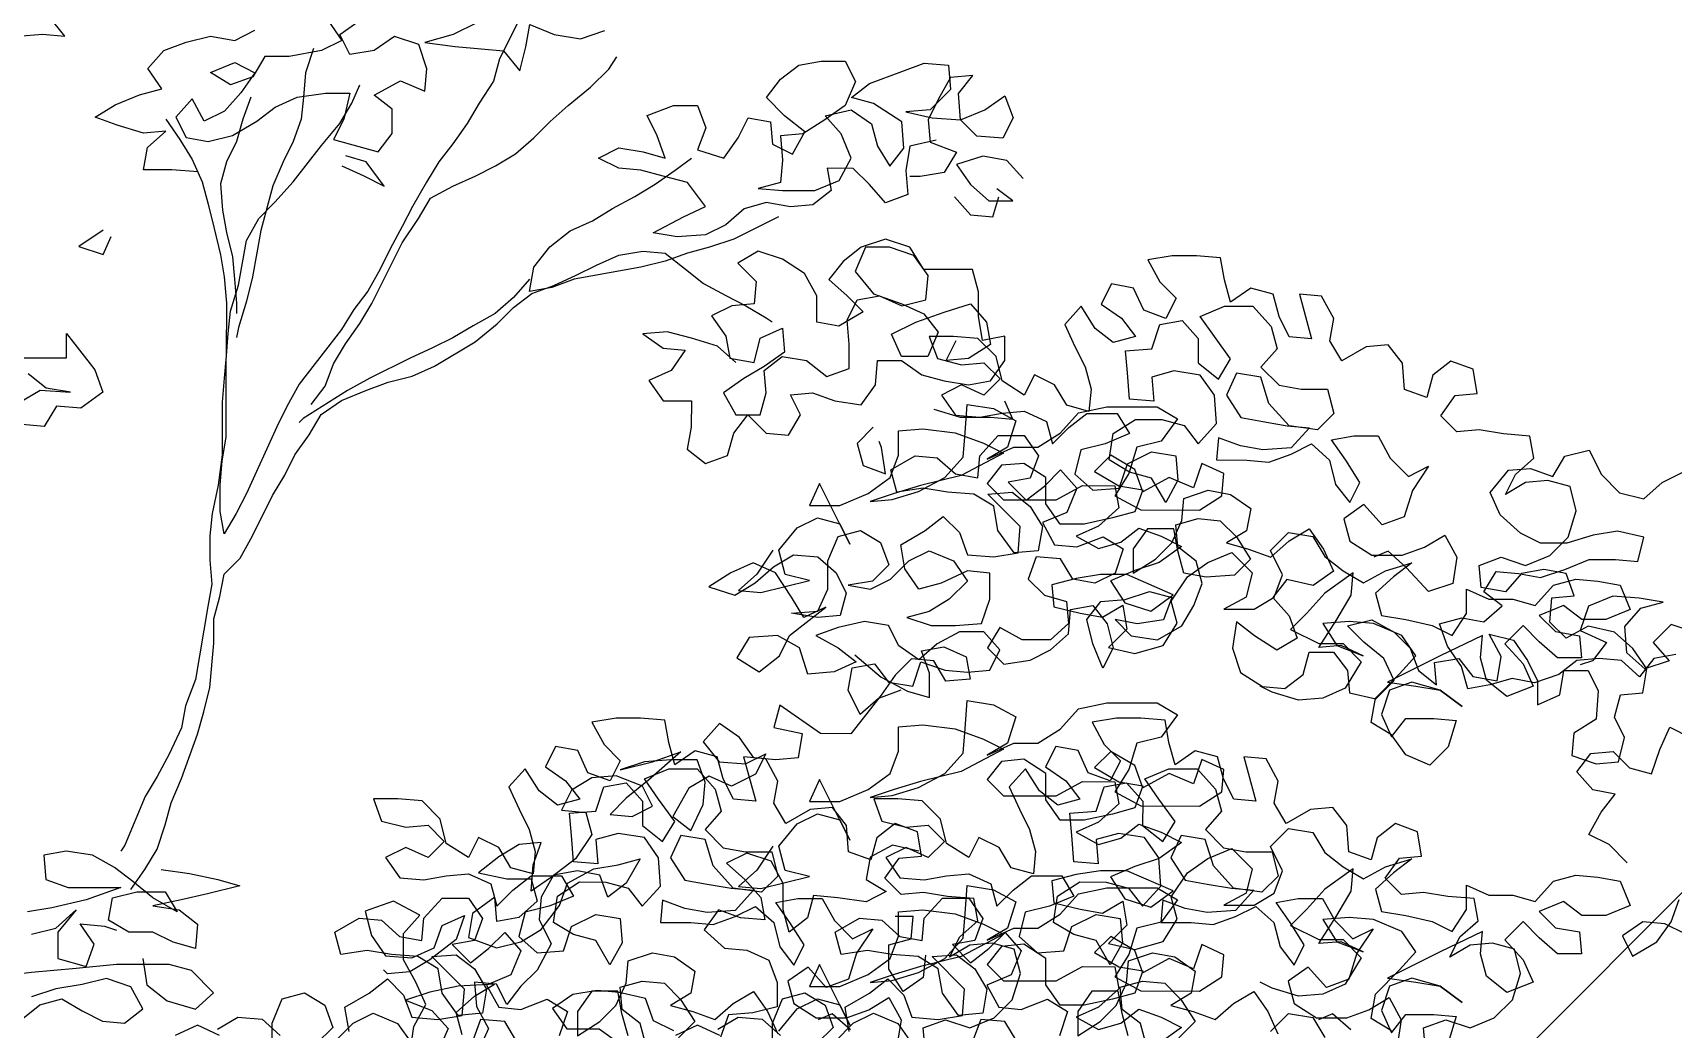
# Model space of a CAD drawing. Header units: inches. Extents: x 350994 to 353538, y 1581369 to 1583842.
# Drawn here: x 351497.239 to 351498.56, y 1583578.99 to 1583579.792 of the extents above; entities that cross this region are included whole.
import ezdxf

# ---------------------------------------------------------------- set-up
doc = ezdxf.new("R2010")
doc.units = ezdxf.units.IN
doc.header["$MEASUREMENT"] = 0
doc.linetypes.add('1', pattern=[0])
doc.layers.add('FOREST', color=96, linetype='Continuous')
doc.layers.add('TREE', color=81, linetype='1')

# ---------------------------------------------------------------- blocks, each defined once
blk = doc.blocks.new('TREE_4')
at = {"color": 94}
for points in [[(-470, 8776.1), (-493.2, 8741.5), (-519.3, 8718.4), (-487.5, 8715.4), (-418, 8732.7), (-452.7, 8741.4), (-461.4, 8776.1), (-435.3, 8807.9), (-406.4, 8822.4), (-374.6, 8813.6), (-360.2, 8784.7), (-403.5, 8871.5), (-417.9, 8839.7), (-374.6, 8839.7), (-334.1, 8857), (-302.3, 8880.1), (-290.7, 8911.9), (-290.6, 8946.6), (-255.9, 8949.4), (-209.7, 8943.6), (-169.2, 8929.1), (-140.3, 8914.6), (-201.1, 8882.9), (-258.9, 8868.5), (-296.5, 8856.9), (-331.2, 8845.4), (-299.4, 8848.3), (-261.8, 8859.8), (-224.2, 8880), (-198.1, 8908.9), (-195.2, 8943.6), (-192.3, 8984.1), (-154.7, 8978.3), (-122.9, 8960.9), (-134.5, 8923.3), (-163.5, 8906), (-125.8, 8923.3), (-91.2, 8923.3), (-59.3, 8943.5), (-33.3, 8972.4), (7.2, 8981), (79.5, 8980.9), (108.4, 8963.6), (85.2, 8931.8), (50.5, 8923.1), (38.9, 8885.6), (18.7, 8853.8), (56.2, 8833.5), (140.1, 8833.4), (171.9, 8853.6), (174.8, 8885.4), (143, 8899.9), (131.4, 8865.2), (96.7, 8879.7), (59.1, 8859.5), (47.6, 8891.3), (12.9, 8911.6), (-10.2, 8888.5), (24.4, 8868.2), (59.1, 8862.4), (47.5, 8830.6), (15.7, 8822), (-24.8, 8813.3), (-59.4, 8813.4), (-79.7, 8842.3), (-79.6, 8879.9), (-111.4, 8900.1), (-143.2, 8897.3), (-163.5, 8871.3), (-140.4, 8848.1), (-65.2, 8848.1), (-27.6, 8868.3), (18.7, 8868.2), (24.4, 8836.4), (-4.5, 8810.4), (-36.3, 8796), (-4.5, 8778.6), (27.3, 8787.3), (53.3, 8807.5), (85.1, 8795.9), (114, 8781.4), (82.2, 8758.3), (47.5, 8746.8), (12.8, 8732.3), (33, 8700.5), (70.5, 8688.9), (102.4, 8712), (35.9, 8741), (-1.7, 8741), (-36.4, 8735.3), (-71.1, 8726.6), (-68.2, 8694.8), (-30.7, 8686.1), (1.1, 8680.3), (30.1, 8697.6), (35.8, 8662.9), (9.8, 8636.9), (47.4, 8628.2), (87.8, 8639.7), (108.1, 8671.5), (99.5, 8703.3), (122.6, 8738), (151.6, 8758.2), (186.3, 8772.7), (215.2, 8743.7), (206.5, 8709), (174.6, 8691.7), (218, 8691.7), (246.9, 8709), (258.5, 8740.8), (241.2, 8775.5), (267.3, 8801.5), (301.9, 8795.7), (319.3, 8766.8), (345.3, 8746.5), (374.2, 8729.1), (406, 8746.4), (443.6, 8758), (417.5, 8737.7), (391.5, 8714.6), (400.1, 8682.8), (434.8, 8677), (472.4, 8668.3), (501.3, 8653.8), (521.6, 8685.6), (521.6, 8720.3), (553.4, 8705.8), (588.1, 8705.8), (619.9, 8697.1), (645.9, 8726), (677.8, 8734.6), (709.6, 8731.7), (741.4, 8725.9), (755.8, 8691.2), (721.1, 8676.8), (686.4, 8676.8), (660.4, 8697), (625.7, 8682.6), (648.8, 8659.5), (683.5, 8653.7), (686.3, 8621.9), (651.6, 8621.9), (625.6, 8645), (602.5, 8668.2), (576.5, 8642.2), (602.5, 8613.3), (616.9, 8581.4), (579.3, 8567), (550.4, 8590.2), (541.8, 8622), (544.7, 8653.8), (483.9, 8624.9), (408.7, 8587.4), (449.2, 8581.6), (483.9, 8575.8), (515.7, 8552.6), (483.9, 8575.8), (443.4, 8587.4), (411.6, 8575.8), (400, 8541.2), (414.4, 8509.3), (434.7, 8535.3), (475.2, 8535.3), (507, 8532.4), (495.4, 8494.8), (469.3, 8468.8), (434.7, 8483.3), (414.4, 8512.2), (385.6, 8529.6), (391.4, 8564.3), (426.1, 8599), (449.2, 8625), (429, 8653.9), (388.6, 8671.3), (353.9, 8674.2), (316.3, 8671.3), (336.5, 8639.5), (374.1, 8625), (342.3, 8639.5), (310.5, 8636.7), (336.5, 8677.1), (356.8, 8711.8), (359.7, 8743.6), (319.2, 8714.7), (293.2, 8685.8), (270, 8662.7), (310.5, 8642.4), (345.2, 8642.4), (371.2, 8616.4), (348, 8578.8), (316.2, 8564.4), (281.5, 8561.5), (243.9, 8573.1), (226.6, 8581.8)], [(-352.9, 8626.4), (-315.4, 8594.5), (-277.8, 8574.3), (-246, 8565.6), (-246, 8600.3), (-257.5, 8632.1), (-225.7, 8637.8), (-193.9, 8623.3), (-188.2, 8591.5), (-222.9, 8588.7), (-240.2, 8617.6), (-272, 8620.5), (-295.1, 8597.4), (-315.4, 8568.5), (-335.7, 8542.5), (-358.8, 8513.6), (-402.2, 8513.7), (-460, 8554.2), (-468.7, 8522.4), (-428.2, 8513.7), (-434, 8479), (-465.8, 8476.1), (-497.6, 8479), (-517.8, 8508), (-546.7, 8528.2), (-569.9, 8502.2), (-546.8, 8473.3), (-509.2, 8470.4), (-480.3, 8484.8), (-494.8, 8455.9), (-529.5, 8438.6), (-561.3, 8453.1), (-590.2, 8435.8), (-613.4, 8395.3), (-587.4, 8375), (-570, 8412.6), (-567.1, 8444.4), (-578.6, 8476.2), (-616.2, 8476.3), (-653.8, 8473.4), (-688.5, 8461.9), (-642.2, 8473.4), (-601.7, 8487.8), (-648, 8447.4), (-679.8, 8421.4), (-703, 8398.3), (-671.2, 8395.4), (-642.3, 8409.8), (-656.7, 8438.7), (-694.3, 8453.2), (-729, 8450.3), (-757.9, 8433), (-772.4, 8404.1), (-737.7, 8401.2), (-729, 8369.4), (-752.2, 8334.7), (-786.9, 8308.7), (-815.9, 8288.5), (-812.9, 8326.1), (-801.3, 8357.9), (-833.1, 8355), (-862.1, 8337.7), (-891, 8314.6), (-850.5, 8305.9), (-815.8, 8305.9), (-807.2, 8274.1), (-833.2, 8250.9), (-865, 8245.2), (-867.9, 8279.9), (-899.7, 8256.8), (-905.5, 8222.1), (-865.1, 8207.6), (-830.4, 8216.2), (-801.4, 8233.6), (-775.4, 8268.2), (-763.8, 8300), (-726.2, 8320.2), (-691.5, 8326), (-659.7, 8334.6), (-680, 8300), (-706, 8279.7), (-717.5, 8311.6), (-749.3, 8317.4), (-784, 8311.6), (-801.4, 8279.8), (-804.3, 8248), (-787, 8213.3), (-807.3, 8175.7), (-830.4, 8152.6), (-850.7, 8126.6), (-865.1, 8155.6), (-896.9, 8158.5), (-894.1, 8123.8), (-876.8, 8092), (-891.2, 8060.2)], [(-914.3, 8083.3), (-923, 8115.1), (-896.9, 8138.2), (-868, 8155.6), (-920.1, 8152.7), (-960.6, 8144.1), (-995.3, 8132.5), (-957.7, 8118.1), (-934.6, 8092), (-952, 8051.6)], [(-989.5, 8051.6), (-983.7, 8095), (-966.3, 8126.7), (-980.8, 8158.6), (-998.1, 8190.4), (-998.1, 8228), (-974.9, 8254), (-1012.5, 8274.2), (-1053, 8259.8), (-1044.3, 8225.1), (-1024.1, 8196.2), (-986.5, 8193.3), (-954.7, 8207.7), (-943.1, 8239.5), (-911.3, 8253.9), (-922.9, 8219.2), (-960.5, 8190.3), (-989.4, 8173), (-1021.2, 8170.2), (-1027, 8175.9)], [(-470, 8353), (-493.2, 8318.3), (-519.3, 8295.2), (-487.5, 8292.3), (-418, 8309.5), (-452.7, 8318.2), (-461.4, 8352.9), (-435.3, 8384.7), (-406.4, 8399.2), (-374.6, 8390.5), (-360.2, 8361.5), (-403.5, 8448.3), (-417.9, 8416.5), (-374.6, 8416.5), (-334.1, 8433.8), (-302.3, 8456.9), (-290.7, 8488.7), (-290.6, 8523.4), (-255.9, 8526.2), (-209.7, 8520.4), (-169.2, 8505.9), (-140.3, 8491.4), (-201.1, 8459.7), (-258.9, 8445.3), (-296.5, 8433.8), (-331.2, 8422.2), (-299.4, 8425.1), (-261.8, 8436.6), (-224.2, 8456.8), (-198.1, 8485.7), (-195.2, 8520.4), (-192.3, 8560.9), (-154.7, 8555.1), (-122.9, 8537.7), (-134.5, 8500.1), (-163.5, 8482.8), (-125.8, 8500.1), (-91.2, 8500.1), (-59.3, 8520.3), (-33.3, 8549.2), (7.2, 8557.8), (79.5, 8557.7), (108.4, 8540.4), (85.2, 8508.6), (50.5, 8499.9), (38.9, 8462.4), (18.7, 8430.6), (56.2, 8410.3), (140.1, 8410.2), (171.9, 8430.4), (174.8, 8462.2), (143, 8476.7), (131.4, 8442), (96.7, 8456.5), (59.1, 8436.3), (47.6, 8468.1), (12.9, 8488.4), (-10.2, 8465.3), (24.4, 8445), (59.1, 8439.2), (47.5, 8407.4), (15.7, 8398.8), (-24.8, 8390.1), (-59.4, 8390.2), (-79.7, 8419.1), (-79.6, 8456.7), (-111.4, 8477), (-143.2, 8474.1), (-163.5, 8448.1), (-140.4, 8424.9), (-65.2, 8424.9), (-27.6, 8445.1), (18.7, 8445), (24.4, 8413.2), (-4.5, 8387.2), (-36.3, 8372.8), (-4.5, 8355.4), (27.3, 8364.1), (53.3, 8384.3), (85.1, 8372.7), (114, 8358.2), (82.2, 8335.1), (47.5, 8323.6), (12.8, 8309.1), (33, 8277.3), (70.5, 8265.7), (102.4, 8288.8), (35.9, 8317.8), (-1.7, 8317.8), (-36.4, 8312.1), (-71.1, 8303.4), (-68.2, 8271.6), (-30.7, 8262.9), (1.1, 8257.1), (30.1, 8274.4), (35.8, 8239.7), (9.8, 8213.7), (47.4, 8205), (87.8, 8216.6), (108.1, 8248.3), (99.5, 8280.2), (122.6, 8314.8), (151.6, 8335), (186.3, 8349.5), (215.2, 8320.5), (206.5, 8285.8), (174.6, 8268.5), (218, 8268.5), (246.9, 8285.8), (258.5, 8317.6), (241.2, 8352.3), (267.3, 8378.3), (301.9, 8372.5), (319.3, 8343.6), (345.3, 8323.3), (374.2, 8305.9), (406, 8323.2), (443.6, 8334.8), (417.5, 8314.6), (391.5, 8291.5), (400.1, 8259.6), (434.8, 8253.8), (472.4, 8245.1), (501.3, 8230.6), (521.6, 8262.4), (521.6, 8297.1), (553.4, 8282.6), (588.1, 8282.6), (619.9, 8273.9), (645.9, 8302.8), (677.8, 8311.4), (709.6, 8308.5), (741.4, 8302.7), (755.8, 8268), (721.1, 8253.6), (686.4, 8253.6), (660.4, 8273.9), (625.7, 8259.4), (648.8, 8236.3), (683.5, 8230.5), (686.3, 8198.7), (651.6, 8198.7), (625.6, 8221.8), (602.5, 8245), (576.5, 8219), (602.5, 8190.1), (616.9, 8158.2), (579.3, 8143.8), (550.4, 8167), (541.8, 8198.8), (544.7, 8230.6), (483.9, 8201.7), (408.7, 8164.2), (449.2, 8158.4), (483.9, 8152.6), (515.7, 8129.4), (483.9, 8152.6), (443.4, 8164.2), (411.6, 8152.6), (400, 8118), (414.4, 8086.1), (434.7, 8112.2), (475.2, 8112.1), (507, 8109.2), (495.4, 8071.6)], [(414.4, 8089), (385.6, 8106.4), (391.4, 8141.1), (426.1, 8175.8), (449.2, 8201.8), (429, 8230.7), (388.6, 8248.1), (353.9, 8251), (316.3, 8248.1), (336.5, 8216.3), (374.1, 8201.8), (342.3, 8216.3), (310.5, 8213.5), (336.5, 8253.9), (356.8, 8288.6), (359.7, 8320.4), (319.2, 8291.5), (293.2, 8262.6), (270, 8239.5), (310.5, 8219.2), (345.2, 8219.2), (371.2, 8193.2), (348, 8155.6), (316.2, 8141.2), (281.5, 8138.3), (243.9, 8149.9), (226.6, 8158.6)], [(-261.6, 8345.6), (-299.2, 8354.3), (-331, 8337), (-336.9, 8305.2), (-308, 8287.8), (-336.9, 8273.4), (-377.4, 8279.2), (-412, 8282.1), (-420.7, 8250.3), (-446.8, 8230.1), (-455.4, 8261.9), (-455.4, 8299.5), (-472.7, 8331.3), (-507.4, 8342.9), (-536.3, 8328.5), (-510.3, 8305.3), (-487.2, 8279.3), (-481.5, 8247.5), (-516.2, 8250.4), (-548, 8262), (-568.2, 8233.1), (-539.3, 8207.1), (-507.5, 8204.1), (-475.7, 8189.7), (-464.2, 8157.8), (-464.2, 8123.2), (-498.9, 8114.5), (-533.6, 8111.7), (-545.2, 8079.9)], [(-611.7, 8088.6), (-640.6, 8103.1), (-652.2, 8134.9), (-689.7, 8143.6), (-721.5, 8146.5), (-756.2, 8140.8), (-785.2, 8120.6), (-765, 8091.6), (-718.7, 8091.6), (-689.8, 8071.3)], [(-461.4, 8088.5), (-435.3, 8120.2), (-406.4, 8134.7), (-374.6, 8126), (-360.2, 8097), (-403.5, 8183.8), (-417.9, 8152), (-374.6, 8152), (-334.1, 8169.3), (-302.3, 8192.4), (-290.7, 8224.2), (-290.6, 8258.9), (-255.9, 8261.7), (-209.7, 8255.9), (-169.2, 8241.4), (-140.3, 8226.9), (-201.1, 8195.2), (-258.9, 8180.8), (-296.5, 8169.3), (-331.2, 8157.7), (-299.4, 8160.6), (-261.8, 8172.1), (-224.2, 8192.3), (-198.1, 8221.2), (-195.2, 8255.9), (-192.3, 8296.4), (-154.7, 8290.6), (-122.9, 8273.2), (-134.5, 8235.6), (-163.5, 8218.3), (-125.8, 8235.6), (-91.2, 8235.6), (-59.3, 8255.8), (-33.3, 8284.7), (7.2, 8293.3), (79.5, 8293.2), (108.4, 8275.9), (85.2, 8244.1), (50.5, 8235.4), (38.9, 8197.9), (18.7, 8166.1), (56.2, 8145.8), (140.1, 8145.7), (171.9, 8165.9), (174.8, 8197.7), (143, 8212.2), (131.4, 8177.5), (96.7, 8192), (59.1, 8171.8), (47.6, 8203.6), (12.9, 8223.9), (-10.2, 8200.8), (24.4, 8180.5), (59.1, 8174.7), (47.5, 8142.9), (15.7, 8134.3), (-24.8, 8125.6), (-59.4, 8125.7), (-79.7, 8154.6), (-79.6, 8192.2), (-111.4, 8212.5), (-143.2, 8209.6), (-163.5, 8183.6), (-140.4, 8160.4), (-65.2, 8160.4), (-27.6, 8180.6), (18.7, 8180.5), (24.4, 8148.7), (-4.5, 8122.7), (-36.3, 8108.3), (-4.5, 8090.9), (27.3, 8099.6), (53.3, 8119.8), (85.1, 8108.2), (114, 8093.7), (82.2, 8070.6)], [(241.2, 8087.8), (267.3, 8113.8), (301.9, 8108), (319.3, 8079.1)], [(885.4, 7430.9), (850.7, 7413.6), (810.2, 7402.1), (853.5, 7396.2), (891.1, 7393.3), (922.9, 7390.4), (946, 7361.4), (954.7, 7396.1), (960.5, 7427.9), (995.2, 7413.4), (1032.8, 7407.6), (1067.5, 7419.2)], [(188.6, 7440.2), (197.2, 7408.4), (229, 7411.3), (263.7, 7414.1), (295.5, 7411.2), (272.4, 7440.1)], [(946.1, 7436.6), (917.1, 7378.8), (908.4, 7347), (888.2, 7315.2), (870.8, 7286.3), (850.5, 7257.4), (830.3, 7231.4), (812.9, 7202.5), (792.6, 7167.9), (778.1, 7139), (760.7, 7107.2), (746.3, 7078.3), (728.9, 7046.5), (708.6, 7020.5), (691.3, 6991.6), (630.5, 6913.6), (613.1, 6881.8), (598.6, 6852.9), (555.1, 6757.5), (540.7, 6728.6), (523.3, 6699.7), (517.5, 6731.5), (517.6, 6769.1), (520.5, 6803.8), (526.3, 6838.5), (526.4, 6948.4), (529.3, 6986), (532.3, 7017.8), (543.9, 7055.3), (555.5, 7118.9), (572.9, 7150.7), (596, 7173.8), (622.1, 7202.7), (662.6, 7254.7), (688.6, 7286.5), (706, 7315.4), (717.6, 7341.4)], [(486.2, 7217.3), (448.6, 7220.2), (408.1, 7220.3), (413.9, 7252.1), (440, 7275.2), (408.2, 7272.3), (370.6, 7283.9), (338.8, 7295.5), (367.7, 7312.8), (402.4, 7327.3), (434.2, 7335.9), (414, 7364.8), (437.2, 7390.8), (469, 7402.4), (503.7, 7411), (538.4, 7405.2), (567.3, 7419.6)], [(671.4, 7434), (691.6, 7405.1), (662.7, 7390.6), (616.4, 7382), (581.7, 7382), (564.4, 7353.1), (532.5, 7341.6), (503.7, 7359), (538.4, 7373.4), (567.3, 7358.9), (547, 7330), (523.8, 7304), (494.9, 7289.6), (477.6, 7321.4), (454.4, 7295.4), (468.9, 7266.5), (500.7, 7260.7), (535.4, 7269.3), (570.1, 7289.5), (596.1, 7309.7), (627.9, 7324.2), (668.4, 7329.9), (703.1, 7329.9), (694.4, 7292.3), (679.9, 7263.4), (743.5, 7246), (763.8, 7272), (763.8, 7306.7), (737.8, 7326.9), (775.4, 7347.1), (810.1, 7332.7), (813, 7364.5), (801.5, 7399.2), (766.8, 7410.8), (737.9, 7390.6), (703.2, 7384.8), (688.7, 7413.7), (717.7, 7433.9)], [(651.1, 7393.5), (639.5, 7358.8), (636.6, 7324.1), (633.7, 7292.3), (622.1, 7260.5), (607.6, 7231.7), (593.1, 7197), (575.7, 7133.4), (569.9, 7101.6), (564.1, 7066.9), (555.4, 7032.2), (543.8, 6994.6), (540.9, 6980.2)], [(647.8, 6884.7), (668, 6910.7), (679.6, 6942.5), (697, 6971.4), (717.3, 7000.2), (734.7, 7029.1), (778.1, 7115.8), (801.3, 7150.5), (818.6, 7179.4), (850.5, 7196.7), (882.3, 7211.2), (911.2, 7225.6), (940.1, 7242.9), (966.2, 7266), (989.3, 7289.1), (1015.4, 7312.2), (1047.2, 7338.2), (1073.2, 7364.2), (1084.8, 7381.6)], [(1541.5, 7262.6), (1503.9, 7254), (1498.1, 7219.3), (1501, 7184.6), (1469.2, 7173), (1446.1, 7199.1), (1423, 7222.2), (1385.4, 7222.3), (1391.1, 7190.5), (1365.1, 7170.2), (1333.3, 7167.4), (1298.6, 7173.2), (1266.8, 7164.5), (1240.7, 7141.4), (1211.8, 7127), (1171.3, 7124.2), (1136.6, 7130), (1180, 7153.1), (1211.8, 7167.5), (1185.9, 7202.2), (1151.2, 7210.9), (1119.4, 7219.6), (1087.6, 7222.5), (1058.7, 7237), (1087.6, 7251.4), (1122.3, 7245.6), (1154.1, 7236.9), (1142.5, 7268.7), (1128.1, 7297.7), (1165.7, 7312.1), (1200.4, 7312.1), (1211.9, 7280.2), (1200.4, 7248.5), (1237.9, 7236.9), (1258.2, 7265.8), (1272.7, 7294.6), (1304.5, 7288.8), (1307.3, 7257), (1336.2, 7242.5), (1353.6, 7274.3), (1324.7, 7297.5), (1298.7, 7323.5), (1319, 7349.5), (1345, 7369.8), (1376.8, 7375.5), (1411.5, 7375.5), (1426, 7346.6), (1411.5, 7311.9), (1382.5, 7291.7), (1350.7, 7271.4), (1318.9, 7268.6), (1321.8, 7233.9), (1318.9, 7202.1), (1287, 7193.4), (1321.7, 7190.5), (1368, 7190.5), (1402.7, 7204.9), (1420.1, 7236.7), (1405.7, 7271.4), (1382.6, 7297.4), (1420.1, 7306.1), (1449, 7285.8), (1457.7, 7254), (1475, 7225.1), (1495.3, 7251.1), (1492.4, 7288.7), (1452, 7314.7), (1420.2, 7323.4), (1446.2, 7343.6), (1492.5, 7360.9), (1524.3, 7372.5), (1559, 7369.6), (1561.8, 7334.9), (1532.9, 7306), (1498.2, 7303.1), (1535.8, 7294.4), (1576.3, 7291.5), (1611, 7305.9), (1639.9, 7326.1), (1651.4, 7294.3), (1637, 7265.4), (1599.4, 7268.3), (1576.3, 7291.5), (1573.4, 7329.1), (1593.7, 7355.1), (1561.9, 7352.2), (1544.5, 7320.4), (1530, 7291.5), (1532.9, 7259.7), (1570.4, 7245.2), (1553.1, 7216.3), (1518.4, 7210.6), (1503.9, 7210.6)], [(561.4, 7324.2), (549.9, 7292.4), (541.1, 7260.6), (526.7, 7231.7), (518, 7199.9), (520.8, 7162.3), (526.6, 7130.5), (535.2, 7095.8), (538.1, 7064), (540.9, 7029.3), (540.9, 7014.9)], [(440, 7292.5), (460.2, 7263.6), (477.5, 7234.7), (491.9, 7202.8), (500.6, 7171), (509.2, 7136.3), (517.9, 7098.7), (523.6, 7066.9), (526.5, 7029.3), (526.4, 6954.2), (523.5, 6922.4), (520.6, 6887.7), (520.5, 6812.5), (514.7, 6769.1), (506, 6728.7), (503, 6696.9), (503, 6662.2), (505.9, 6627.5), (500.1, 6595.7), (482.6, 6491.6), (468.1, 6454), (462.3, 6422.2), (444.9, 6384.6), (427.6, 6352.9), (410.2, 6324), (381.2, 6254.6), (375.4, 6245.9)], [(691.5, 7225.8), (723.3, 7211.3), (752.2, 7196.8), (726.2, 7231.5), (697.3, 7240.2)], [(1315.9, 7152.9), (1252.3, 7121.2), (1217.6, 7109.7), (1185.8, 7101), (1153.9, 7089.5), (1119.2, 7080.8), (1023.8, 7063.6), (992, 7052), (960.2, 7046.3), (966, 7081), (989.2, 7109.9), (1018.1, 7133), (1049.9, 7147.4), (1078.8, 7164.7), (1110.7, 7182), (1139.6, 7199.4), (1168.5, 7219.6), (1191.7, 7236.9)], [(1665.8, 7207.6), (1642.7, 7233.6), (1608, 7239.4), (1570.4, 7227.9), (1590.6, 7198.9), (1616.6, 7175.8), (1651.3, 7175.8), (1628.2, 7193.1)], [(1567.5, 7181.6), (1590.6, 7155.6), (1622.4, 7152.7), (1631.1, 7181.6)], [(350.2, 7133.6), (315.5, 7110.5), (350.2, 7098.9), (361.8, 7124.9)], [(1255, 6944.8), (1229, 6968), (1191.4, 6979.6), (1156.7, 6988.3), (1122, 6985.4), (1150.9, 6965.2), (1182.7, 6962.2), (1162.5, 6933.3), (1130.7, 6918.9), (1150.9, 6890), (1191.4, 6889.9), (1191.3, 6852.4), (1185.5, 6820.6), (1211.5, 6800.3), (1243.3, 6811.8), (1252, 6843.6), (1272.3, 6869.6), (1298.3, 6843.6), (1330.1, 6840.7), (1347.5, 6869.6), (1333, 6898.5), (1364.8, 6901.3), (1396.6, 6889.8), (1434.2, 6883.9), (1454.5, 6912.8), (1457.4, 6947.5), (1492.1, 6947.5), (1521, 6927.2), (1552.8, 6918.5), (1587.5, 6912.7), (1619.3, 6918.5), (1639.6, 6947.4), (1639.6, 6982.1), (1607.8, 6976.3), (1602, 7011), (1602.1, 7045.7), (1593.4, 7077.5), (1524, 7077.6), (1503.8, 7109.4), (1469.1, 7121), (1434.4, 7109.5), (1408.4, 7089.2), (1388.1, 7063.2), (1414.1, 7040.1), (1437.2, 7016.9), (1402.5, 6996.7), (1370.7, 7002.5), (1370.8, 7040.1), (1353.4, 7071.9), (1321.6, 7092.2), (1287, 7103.8), (1258, 7086.5), (1284, 7060.4), (1281.1, 7028.6), (1249.3, 7025.8), (1220.4, 7011.4), (1240.6, 6982.4), (1246.3, 6950.6), (1281, 6944.8), (1289.7, 6979.5), (1321.6, 6993.9), (1324.4, 6959.2), (1295.5, 6939), (1266.6, 6921.7), (1237.6, 6901.5), (1254.9, 6869.6), (1289.6, 6869.6), (1298.3, 6901.4), (1295.5, 6933.2), (1321.5, 6953.4), (1356.2, 6947.6), (1385.1, 6924.5), (1416.9, 6936), (1416.9, 6970.7), (1414.1, 7005.4), (1428.6, 7034.3), (1460.4, 7040), (1492.2, 7025.6), (1526.9, 7034.2), (1529.8, 7068.9), (1509.6, 7097.8), (1474.9, 7109.4), (1440.2, 7109.5), (1425.7, 7074.8), (1451.7, 7042.9), (1492.2, 7028.4), (1524, 7014), (1544.2, 6987.9), (1529.7, 6953.2), (1492.1, 6953.3), (1477.7, 6985.1), (1512.4, 7002.4), (1552.9, 7016.8), (1590.5, 7028.4), (1613.6, 7002.3), (1619.3, 6970.5), (1587.5, 6950.3), (1555.7, 6947.4), (1570.2, 6976.3)], [(225.7, 6951.5), (298, 6951.5), (298, 6986.2), (338.5, 6934.1), (350, 6902.3), (318.2, 6879.2), (283.5, 6882.1), (266.1, 6853.2), (234.3, 6856.1)], [(231.4, 6887.9), (260.4, 6905.3), (303.7, 6902.3), (269, 6908.1), (243, 6928.4)], [(389.8, 6191), (410.1, 6219.9), (427.5, 6248.8), (439.1, 6283.5), (447.8, 6315.3), (462.3, 6349.9), (485.4, 6413.5), (494.1, 6445.3), (502.8, 6480), (508.7, 6543.6), (508.7, 6578.3), (517.4, 6610.1), (523.2, 6641.9), (546.4, 6665), (563.8, 6696.8), (592.7, 6754.6), (610.1, 6783.5), (624.6, 6812.4), (644.9, 6841.3), (662.2, 6870.2), (691.2, 6890.4), (725.9, 6904.8), (757.7, 6916.4), (792.4, 6925), (824.2, 6939.4), (882.1, 6974.1), (913.9, 7000.1), (937, 7023.2), (963.1, 7043.4), (994.9, 7054.9), (1026.7, 7069.4), (1055.6, 7083.8), (1087.5, 7098.2), (1122.2, 7104), (1154, 7101), (1182.9, 7077.9), (1208.9, 7057.6), (1240.6, 7040.2), (1269.5, 7025.8), (1298.4, 7008.4), (1307.1, 7002.6)], [(1490.8, 6476.1), (1458.9, 6464.5), (1432.9, 6441.4), (1415.6, 6476.1), (1421.4, 6507.9), (1453.2, 6513.7), (1473.4, 6487.6), (1508.1, 6481.8), (1519.7, 6516.5), (1554.4, 6504.9), (1586.2, 6502), (1618, 6504.9), (1632.5, 6533.8), (1609.4, 6559.8), (1574.7, 6559.8), (1542.9, 6542.5), (1516.8, 6519.4), (1487.9, 6539.7), (1473.5, 6568.6), (1438.8, 6574.4), (1401.2, 6565.8), (1369.4, 6554.2), (1401.2, 6536.9), (1427.2, 6516.6), (1395.4, 6502.2), (1357.8, 6499.3), (1346.2, 6536.9), (1314.5, 6554.3), (1274, 6551.4), (1256.6, 6522.5), (1288.4, 6502.3), (1317.3, 6525.4), (1331.8, 6554.3), (1383.9, 6594.7), (1352.1, 6580.3), (1334.7, 6609.2), (1311.6, 6643.9), (1279.9, 6658.4), (1248, 6644), (1216.2, 6623.8), (1253.8, 6612.2), (1282.7, 6629.5), (1308.8, 6652.6), (1337.7, 6669.9), (1372.4, 6667), (1398.4, 6643.8), (1412.8, 6614.9), (1404.1, 6583.1), (1372.3, 6580.3), (1334.7, 6586.1), (1372.3, 6588.9), (1386.8, 6620.7), (1386.8, 6661.2), (1401.3, 6695.9), (1433.1, 6704.5), (1462, 6687.2), (1473.6, 6655.3), (1450.4, 6632.2), (1415.7, 6626.5), (1447.5, 6620.7), (1476.4, 6635.1), (1502.5, 6661.1), (1531.4, 6675.5), (1566.1, 6661), (1586.3, 6632.1), (1560.3, 6606.1), (1531.3, 6588.8), (1499.5, 6580.1), (1534.2, 6568.6), (1568.9, 6568.5), (1606.5, 6571.4), (1618.1, 6606.1), (1618.1, 6643.6), (1586.3, 6646.6), (1548.7, 6629.3), (1516.9, 6620.6), (1496.7, 6649.5), (1490.9, 6684.2), (1525.7, 6704.4), (1551.7, 6724.7), (1574.8, 6701.5), (1586.3, 6669.7), (1623.9, 6666.8), (1658.6, 6672.5), (1661.6, 6710.1), (1615.3, 6756.4), (1650, 6759.3), (1676, 6739), (1693.4, 6710.1), (1687.5, 6675.4), (1652.8, 6672.5), (1629.7, 6704.4), (1624, 6739.1), (1595.1, 6756.4), (1557.5, 6759.4), (1522.8, 6765.2), (1485.2, 6759.4), (1476.6, 6791.2), (1511.3, 6811.4), (1543.1, 6808.5), (1569.1, 6785.4), (1600.9, 6779.6), (1603.8, 6811.4), (1629.9, 6840.2), (1667.5, 6840.2), (1687.7, 6811.3), (1676.1, 6779.5), (1644.3, 6773.7), (1670.3, 6747.7), (1696.3, 6767.9), (1719.5, 6791), (1742.6, 6765), (1728.1, 6730.3), (1693.4, 6715.9), (1710.7, 6684), (1742.5, 6681.1), (1780.1, 6695.5), (1809, 6678.2), (1797.4, 6643.5), (1768.5, 6629.1), (1736.7, 6634.9), (1719.3, 6663.8), (1684.6, 6666.7), (1673.1, 6634.9), (1696.2, 6611.8), (1728, 6603.1), (1730.8, 6571.3), (1704.8, 6548.2), (1664.3, 6548.2), (1632.5, 6565.6), (1615.1, 6536.7), (1638.2, 6513.5), (1675.8, 6519.3), (1704.8, 6533.7), (1730.8, 6556.8), (1733.7, 6591.5), (1765.5, 6597.3), (1785.8, 6571.2), (1794.4, 6536.5), (1779.9, 6507.6), (1765.5, 6542.3), (1756.8, 6577), (1777.1, 6603), (1811.8, 6605.9), (1846.5, 6617.4), (1878.3, 6608.7), (1866.7, 6576.9), (1829.1, 6571.2), (1797.3, 6577), (1820.4, 6553.8), (1858, 6548), (1892.7, 6568.2), (1910.1, 6597.1), (1921.7, 6628.9), (1913.1, 6660.7), (1887.1, 6681), (1884.2, 6712.8), (1916, 6721.4), (1947.8, 6718.5), (1970.9, 6695.4), (1991.1, 6663.5), (1968, 6640.4), (1927.5, 6637.6), (1895.7, 6643.4), (1887, 6675.2), (1881.3, 6707), (1843.7, 6707), (1823.4, 6678.2), (1823.4, 6643.5), (1855.2, 6663.7), (1878.4, 6686.8), (1892.9, 6718.6), (1895.8, 6750.4), (1930.5, 6761.9), (1962.3, 6756.1), (1991.2, 6735.8), (1985.4, 6704), (1956.4, 6686.7), (1988.2, 6678), (2020, 6666.4), (2046.1, 6689.5), (2075, 6706.8), (2095.2, 6677.9), (2109.7, 6646.1), (2080.7, 6625.9), (2043.1, 6634.6), (2022.9, 6608.6), (2046, 6582.5), (2057.5, 6550.7), (2028.6, 6533.4), (1996.8, 6553.7), (1970.8, 6573.9), (1965, 6536.4), (1976.5, 6501.6), (2008.3, 6481.4), (2040.1, 6478.5), (2066.1, 6498.7), (2074.8, 6530.5), (2109.5, 6530.4), (2129.8, 6504.4), (2132.6, 6472.6), (2170.2, 6463.9), (2196.2, 6489.9), (2181.8, 6521.7), (2152.9, 6544.9), (2129.8, 6568), (2164.5, 6576.6), (2196.3, 6559.3), (2219.4, 6536.1), (2231, 6504.3), (2257, 6484), (2254.1, 6515.8), (2288.8, 6521.6), (2309, 6495.6), (2343.7, 6489.7), (2349.5, 6524.4), (2332.2, 6556.3), (2366.9, 6547.5), (2387.1, 6518.6), (2401.5, 6489.7), (2401.5, 6455), (2433.3, 6469.4), (2439.1, 6504.1), (2473.8, 6504.1), (2488.3, 6475.2), (2485.3, 6434.7), (2453.5, 6414.5), (2450.6, 6382.7), (2485.3, 6371.1), (2517.1, 6373.9), (2525.8, 6408.6), (2511.4, 6437.5), (2520.1, 6469.3), (2551.9, 6472.2), (2557.7, 6506.9), (2537.5, 6535.8), (2511.5, 6559), (2473.9, 6567.7), (2442.1, 6550.4), (2419, 6573.5), (2421.9, 6608.2), (2453.7, 6611.1), (2442.1, 6642.9), (2410.3, 6648.7), (2378.5, 6643), (2355.4, 6617), (2320.7, 6622.8), (2317.8, 6654.6), (2349.6, 6666.1), (2384.3, 6654.5), (2419, 6668.9), (2445.1, 6694.9), (2456.7, 6732.5), (2448, 6767.2), (2416.2, 6775.9), (2384.4, 6773.1), (2355.5, 6755.7), (2370, 6784.6), (2396, 6807.7), (2390.3, 6839.5), (2352.7, 6842.5), (2318, 6848.3), (2286.2, 6845.4), (2263.1, 6868.6), (2283.4, 6897.5), (2315.2, 6900.3), (2309.4, 6935), (2277.6, 6946.6), (2251.6, 6926.4), (2242.9, 6894.6), (2211.1, 6906.2), (2208.2, 6943.8), (2188, 6969.8), (2156.2, 6967), (2121.5, 6946.8), (2104.2, 6975.7), (2110, 7007.5), (2092.7, 7039.3), (2060.9, 7042.2), (2078.2, 6978.6), (2046.3, 6981.5), (2031.9, 7010.5), (2023.3, 7042.3), (1991.5, 7051), (1962.5, 7030.8), (1953.9, 7062.6), (1948.1, 7094.4), (1913.5, 7097.3), (1878.8, 7097.3), (1844.1, 7091.6), (1861.4, 7059.8), (1884.5, 7036.6), (1870, 7007.7), (1838.2, 7019.3), (1823.8, 7051.1), (1792, 7056.9), (1777.5, 7028), (1806.4, 7007.8), (1826.6, 6981.7), (1794.8, 6973.1), (1768.8, 6993.4), (1748.6, 7025.2), (1725.4, 6999.2), (1739.9, 6967.4), (1754.3, 6938.4), (1762.9, 6906.6), (1760, 6874.8), (1728.2, 6883.5), (1710.9, 6912.5), (1682, 6926.9), (1667.5, 6898), (1635.7, 6918.3), (1627.1, 6953), (1601.1, 6979.1), (1566.4, 6982), (1531.7, 6982), (1543.2, 6950.2), (1577.9, 6941.5), (1609.7, 6944.4), (1632.8, 6921.2), (1609.7, 6898.1), (1577.9, 6912.6), (1549, 6898.1), (1569.2, 6869.2), (1603.9, 6866.3), (1635.7, 6872), (1667.5, 6874.9), (1699.3, 6860.4), (1707.9, 6828.6), (1731.1, 6851.7), (1757.1, 6871.9), (1800.5, 6871.9), (1817.8, 6843), (1783.1, 6828.5), (1748.4, 6819.9), (1739.7, 6785.2), (1765.7, 6762.1), (1803.3, 6764.9), (1814.9, 6799.6), (1849.6, 6816.9), (1884.3, 6811.1), (1887.1, 6776.4), (1869.8, 6744.6), (1849.6, 6779.3), (1817.8, 6788), (1788.9, 6805.4), (1794.7, 6843), (1826.5, 6863.2), (1864.1, 6863.2), (1895.9, 6854.5), (1916.1, 6828.4), (1942.1, 6857.3), (1939.3, 6897.8), (1919.1, 6926.7), (1881.5, 6932.5), (1849.7, 6923.9), (1852.5, 6889.2), (1817.9, 6892.1), (1815, 6929.7), (1812.1, 6961.5), (1849.7, 6964.4), (1861.3, 6999.1), (1893.1, 7004.8), (1916.2, 6978.8), (1916.2, 6944.1), (1945.1, 6920.9), (1962.5, 6949.8), (1939.4, 6981.6), (1919.2, 7010.6), (1953.9, 7025), (1994.3, 7025), (2020.3, 6996), (2029, 6964.2), (2005.8, 6938.2), (2031.8, 6912.2), (2063.6, 6906.3), (2101.2, 6906.3), (2109.9, 6871.6), (2086.7, 6848.5), (2046.2, 6854.3), (2017.3, 6886.2), (2005.8, 6923.7), (1971.1, 6929.6), (1956.6, 6897.8), (1976.9, 6865.9), (2008.7, 6860.1), (2043.3, 6854.3), (2075.1, 6851.4), (2049.1, 6822.5), (2008.6, 6819.7), (1976.8, 6825.5), (1945, 6837.1), (1942.1, 6805.3), (1985.5, 6805.2), (2017.3, 6802.3), (2049.1, 6813.8), (2078, 6828.3), (2104, 6805.1), (2112.7, 6770.4), (2132.9, 6744.4), (2147.4, 6773.3), (2127.1, 6805.1), (2106.9, 6834), (2138.7, 6839.8), (2173.4, 6839.7), (2190.8, 6807.9), (2216.8, 6781.9), (2245.7, 6796.3), (2222.5, 6761.6), (2210.9, 6724.1), (2179.1, 6712.5), (2153.1, 6741.5), (2124.2, 6721.2), (2132.8, 6689.4), (2164.6, 6669.2), (2208, 6669.1), (2239.8, 6680.7), (2268.7, 6698), (2286, 6666.2), (2280.2, 6628.6), (2245.5, 6617.1), (2213.7, 6651.8), (2187.7, 6674.9), (2167.5, 6666.3)], [(960.2, 7063.6), (937.1, 7037.6), (911, 7014.5), (879.2, 6997.2), (850.3, 6979.9), (821.3, 6965.5), (789.5, 6951), (731.7, 6922.2), (699.8, 6904.8), (636.2, 6864.4), (630.4, 6858.7)], [(1538.3, 6878.1), (1575.9, 6866.5), (1619.2, 6866.4), (1651, 6863.5), (1639.5, 6889.5)], [(1451.5, 6852.1), (1428.4, 6829), (1437, 6797.2), (1468.8, 6785.6), (1463.1, 6823.2), (1460.2, 6831.9)], [(-2320, 5744.7), (-2346, 5770.7), (-2374.9, 5785.2), (-2357.5, 5817), (-2337.2, 5843), (-2369, 5848.8), (-2392.1, 5874.9), (-2371.9, 5900.9), (-2340.1, 5903.7), (-2316.9, 5880.6), (-2285.1, 5871.9), (-2273.6, 5906.6), (-2259.1, 5938.4), (-2230.2, 5923.9)], [(-2250.3, 6042.4), (-2282.1, 6036.7), (-2302.4, 6010.7), (-2328.4, 6033.8), (-2360.2, 6036.8), (-2392, 6033.9), (-2418, 6013.7), (-2452.7, 6002.2), (-2484.5, 6008), (-2516.3, 5999.3), (-2548.1, 5993.6), (-2556.8, 6025.4), (-2577, 6054.3), (-2588.5, 6086.1), (-2556.7, 6094.8), (-2524.9, 6089), (-2498.9, 6112.1), (-2524.9, 6132.3), (-2507.5, 6161.2), (-2475.7, 6158.3), (-2443.9, 6152.5), (-2409.2, 6164), (-2374.5, 6178.4), (-2336.9, 6178.4), (-2305.1, 6175.5), (-2296.4, 6210.2), (-2334, 6218.9), (-2368.7, 6213.1), (-2406.3, 6201.6), (-2443.9, 6201.6), (-2472.8, 6216.1), (-2501.7, 6242.2), (-2516.1, 6274), (-2490, 6305.8), (-2458.2, 6308.6), (-2426.4, 6297), (-2409.1, 6325.9), (-2374.4, 6334.6), (-2357, 6299.9), (-2331, 6273.8), (-2296.4, 6265.1), (-2270.3, 6288.2), (-2241.4, 6302.7)], [(516.8, 5982.7), (485.1, 5997.2), (453.2, 5982.7)], [(514, 5991.4), (542.9, 6008.7), (577.6, 6005.8), (603.6, 5982.6)], [(592, 5959.5), (592, 6000), (606.5, 6034.7), (638.3, 6043.3), (667.2, 6025.9), (678.8, 5994.1), (655.6, 5971)], [(681.6, 5973.9), (707.7, 5999.9), (736.6, 6014.3), (771.3, 5999.8), (791.5, 5970.9)], [(701.9, 5988.3), (696.1, 6023), (730.9, 6043.2), (756.9, 6063.4), (780, 6040.3), (791.5, 6008.5), (829.1, 6005.5), (863.8, 6011.3), (866.8, 6048.9), (820.5, 6095.2), (855.2, 6098), (881.2, 6077.8), (898.6, 6048.8), (892.7, 6014.2), (858, 6011.3), (834.9, 6043.1), (829.2, 6077.8), (800.3, 6095.2), (762.7, 6098.1), (728, 6103.9), (690.4, 6098.2), (681.8, 6130), (716.5, 6150.2), (748.3, 6147.3), (774.3, 6124.1), (806.1, 6118.3), (809, 6150.1), (835.1, 6179), (872.7, 6179), (892.9, 6150), (881.3, 6118.2), (849.5, 6112.5), (875.5, 6086.4), (901.5, 6106.7), (924.7, 6129.8), (947.8, 6103.7), (933.3, 6069), (898.6, 6054.6), (915.9, 6022.8), (947.7, 6019.9), (985.3, 6034.3), (1014.2, 6016.9), (1002.6, 5982.2)], [(941.9, 5973.6), (924.5, 6002.6), (889.8, 6005.5), (878.3, 5973.7)], [(1126.9, 5967.7), (1118.3, 5999.5), (1092.3, 6019.8), (1089.4, 6051.6), (1121.2, 6060.2), (1153, 6057.3), (1176.1, 6034.1), (1196.3, 6002.3), (1173.2, 5979.2)], [(1100.9, 5982.2), (1092.2, 6014), (1086.5, 6045.8), (1048.9, 6045.8), (1028.6, 6016.9), (1028.6, 5982.2), (1060.4, 6002.4), (1083.6, 6025.5), (1098.1, 6057.3), (1101, 6089.1), (1135.7, 6100.7), (1167.5, 6094.9), (1196.4, 6074.6), (1190.6, 6042.8), (1161.6, 6025.5), (1193.4, 6016.8), (1225.2, 6005.2), (1251.3, 6028.3), (1280.2, 6045.6), (1300.4, 6016.7), (1314.9, 5984.9)], [(1525.9, 5961.5), (1523, 5993.3), (1554.8, 6004.9), (1589.5, 5993.3), (1624.2, 6007.7), (1650.3, 6033.7), (1661.9, 6071.3), (1653.2, 6106), (1621.4, 6114.7), (1589.6, 6111.8), (1560.7, 6094.5), (1575.2, 6123.4), (1601.2, 6146.5), (1595.5, 6178.3), (1557.9, 6181.2), (1523.2, 6187.1), (1491.4, 6184.2), (1468.3, 6207.3), (1488.6, 6236.2), (1520.4, 6239.1), (1514.6, 6273.8), (1482.8, 6285.4), (1456.8, 6265.2), (1448.1, 6233.4), (1416.3, 6245), (1413.4, 6282.6), (1393.2, 6308.6), (1361.4, 6305.7), (1326.7, 6285.5), (1309.4, 6314.5), (1315.2, 6346.3), (1297.9, 6378.1), (1266.1, 6381), (1283.4, 6317.4), (1251.5, 6320.3), (1237.1, 6349.2), (1228.5, 6381), (1196.7, 6389.7), (1167.7, 6369.5), (1159.1, 6401.3), (1153.3, 6433.2), (1118.7, 6436.1), (1084, 6436.1), (1049.3, 6430.4), (1066.6, 6398.5), (1089.7, 6375.4), (1075.2, 6346.5), (1043.4, 6358.1), (1029, 6389.9), (997.2, 6395.7), (982.7, 6366.8), (1011.6, 6346.5), (1031.8, 6320.5), (1000, 6311.9), (974, 6332.1), (953.8, 6363.9), (930.6, 6337.9), (945.1, 6306.1), (959.5, 6277.2), (968.1, 6245.4), (965.2, 6213.6), (933.4, 6222.3), (916.1, 6251.2), (887.2, 6265.7), (872.7, 6236.8), (840.9, 6257.1), (832.3, 6291.8), (806.3, 6317.8), (771.6, 6320.7), (736.9, 6320.8), (748.4, 6289), (783.1, 6280.3), (814.9, 6283.1), (838, 6260), (814.9, 6236.9), (783.1, 6251.3), (754.2, 6236.9), (774.4, 6208), (809.1, 6205.1), (840.9, 6210.8), (872.7, 6213.7), (904.5, 6199.2), (913.1, 6167.4), (936.3, 6190.5), (962.3, 6210.7), (1005.7, 6210.7), (1023, 6181.7), (988.3, 6167.3), (953.6, 6158.7), (944.9, 6124), (970.9, 6100.8), (1008.5, 6103.7), (1020.1, 6138.4), (1054.8, 6155.7), (1089.5, 6149.9), (1092.3, 6115.2), (1075, 6083.4), (1054.8, 6118.1), (1023, 6126.8), (994.1, 6144.2), (999.9, 6181.7), (1031.7, 6202), (1069.3, 6201.9), (1101.1, 6193.2), (1121.3, 6167.2), (1147.3, 6196.1), (1144.5, 6236.6), (1124.3, 6265.5), (1086.7, 6271.3), (1054.9, 6262.7), (1057.7, 6228), (1023.1, 6230.9), (1020.2, 6268.5), (1017.3, 6300.3), (1054.9, 6303.1), (1066.5, 6337.8), (1098.3, 6343.6), (1121.4, 6317.5), (1121.4, 6282.8), (1150.3, 6259.7), (1167.7, 6288.6), (1144.6, 6320.4), (1124.4, 6349.3), (1159.1, 6363.8), (1199.5, 6363.7), (1225.5, 6334.8), (1234.2, 6303), (1211, 6277), (1237, 6250.9), (1268.8, 6245.1), (1306.4, 6245.1), (1315.1, 6210.4), (1291.9, 6187.3), (1251.4, 6193.1), (1222.5, 6224.9), (1211, 6262.5), (1176.3, 6268.3), (1161.8, 6236.5), (1182.1, 6204.7), (1213.9, 6198.9), (1248.5, 6193.1), (1280.3, 6190.2), (1254.3, 6161.3), (1213.8, 6158.4), (1182, 6164.2), (1150.2, 6175.8), (1147.3, 6144), (1190.7, 6144), (1222.5, 6141.1), (1254.3, 6152.6), (1283.2, 6167), (1309.2, 6143.9), (1317.9, 6109.2), (1338.1, 6083.1), (1352.6, 6112), (1332.3, 6143.9), (1312.1, 6172.8), (1343.9, 6178.5), (1378.6, 6178.5), (1396, 6146.7), (1422, 6120.6), (1450.9, 6135.1), (1427.7, 6100.4), (1416.1, 6062.8), (1384.3, 6051.3), (1358.3, 6080.2), (1329.4, 6060), (1338, 6028.2), (1369.8, 6007.9), (1413.2, 6007.9), (1445, 6019.4), (1473.9, 6036.7), (1491.2, 6004.9), (1485.4, 5967.3)], [(1418.9, 5990.5), (1392.9, 6013.7), (1372.7, 6005)], [(1232.2, 5982.7), (1200.4, 5997.2), (1168.6, 5982.7)], [(1229.3, 5991.4), (1258.2, 6008.7), (1292.9, 6005.8), (1318.9, 5982.6)], [(1307.3, 5959.5), (1307.4, 6000), (1321.8, 6034.7), (1353.7, 6043.3), (1382.6, 6025.9), (1394.1, 5994.1), (1370.9, 5971)], [(1397, 5973.9), (1423, 5999.9), (1451.9, 6014.3), (1486.6, 5999.8), (1506.8, 5970.9)], [(1417.2, 5988.3), (1411.5, 6023), (1446.2, 6043.2), (1472.2, 6063.4), (1495.3, 6040.3), (1506.9, 6008.5), (1544.5, 6005.5), (1579.2, 6011.3), (1582.1, 6048.9), (1535.9, 6095.2), (1570.6, 6098), (1596.6, 6077.8), (1613.9, 6048.8), (1608.1, 6014.2), (1573.4, 6011.3), (1550.3, 6043.1), (1544.5, 6077.8), (1515.6, 6095.2), (1478, 6098.1), (1443.3, 6103.9), (1405.8, 6098.2), (1397.1, 6130), (1431.8, 6150.2), (1463.6, 6147.3), (1489.6, 6124.1), (1521.4, 6118.3), (1524.3, 6150.1), (1550.4, 6179), (1588, 6179), (1608.2, 6150), (1596.6, 6118.2), (1564.8, 6112.5), (1590.8, 6086.4), (1616.8, 6106.7), (1640, 6129.8), (1663.1, 6103.7), (1648.6, 6069), (1613.9, 6054.6), (1631.2, 6022.8), (1663, 6019.9), (1700.6, 6034.3), (1729.5, 6016.9), (1717.9, 5982.2)], [(1657.2, 5973.6), (1639.9, 6002.6), (1605.2, 6005.5), (1593.6, 5973.7)], [(1842.2, 5967.7), (1833.6, 5999.5), (1807.6, 6019.8), (1804.7, 6051.6), (1836.5, 6060.2), (1868.3, 6057.3), (1891.4, 6034.1), (1911.6, 6002.3), (1888.5, 5979.2)], [(1816.2, 5982.2), (1807.6, 6014), (1801.8, 6045.8), (1764.2, 6045.8), (1744, 6016.9), (1743.9, 5982.2), (1775.8, 6002.4), (1798.9, 6025.5), (1813.4, 6057.3), (1816.3, 6089.1), (1851, 6100.7), (1882.8, 6094.9), (1911.7, 6074.6), (1905.9, 6042.8), (1877, 6025.5), (1908.8, 6016.8), (1940.6, 6005.2), (1966.6, 6028.3), (1995.5, 6045.6), (2015.7, 6016.7), (2030.2, 5984.9)], [(2241.2, 5961.5), (2238.4, 5993.3), (2270.2, 6004.9), (2304.9, 5993.3), (2339.6, 6007.7), (2365.6, 6033.7), (2377.2, 6071.3), (2368.6, 6106), (2336.8, 6114.7), (2305, 6111.8), (2276, 6094.5), (2290.5, 6123.4), (2316.6, 6146.5), (2310.8, 6178.3), (2273.2, 6181.2), (2238.5, 6187.1), (2206.7, 6184.2), (2183.6, 6207.3), (2203.9, 6236.2), (2235.7, 6239.1), (2229.9, 6273.8), (2198.1, 6285.4), (2172.1, 6265.2), (2163.4, 6233.4), (2131.6, 6245), (2128.7, 6282.6), (2108.5, 6308.6), (2076.7, 6305.7), (2042, 6285.5), (2024.7, 6314.5), (2030.5, 6346.3), (2013.2, 6378.1), (1981.4, 6381), (1998.7, 6317.4), (1966.9, 6320.3), (1952.4, 6349.2), (1943.8, 6381), (1912, 6389.7), (1883.1, 6369.5), (1874.4, 6401.3), (1868.7, 6433.2), (1834, 6436.1), (1799.3, 6436.1), (1764.6, 6430.4), (1781.9, 6398.5), (1805, 6375.4), (1790.5, 6346.5), (1758.7, 6358.1), (1744.3, 6389.9), (1712.5, 6395.7), (1698, 6366.8), (1726.9, 6346.5), (1747.1, 6320.5), (1715.3, 6311.9), (1689.3, 6332.1), (1669.1, 6363.9), (1646, 6337.9), (1660.4, 6306.1), (1674.8, 6277.2), (1683.5, 6245.4), (1680.5, 6213.6), (1648.7, 6222.3), (1631.4, 6251.2), (1602.5, 6265.7), (1588, 6236.8), (1556.2, 6257.1), (1547.6, 6291.8), (1521.6, 6317.8), (1486.9, 6320.7), (1452.2, 6320.8), (1463.8, 6289), (1498.4, 6280.3), (1530.2, 6283.1), (1553.4, 6260), (1530.2, 6236.9), (1498.4, 6251.3), (1469.5, 6236.9), (1489.7, 6208), (1524.4, 6205.1), (1556.2, 6210.8), (1588, 6213.7), (1619.8, 6199.2), (1628.4, 6167.4), (1651.6, 6190.5), (1677.6, 6210.7), (1721, 6210.7), (1738.3, 6181.7), (1703.6, 6167.3), (1668.9, 6158.7), (1660.2, 6124), (1686.2, 6100.8), (1723.8, 6103.7), (1735.4, 6138.4), (1770.1, 6155.7), (1804.8, 6149.9), (1807.7, 6115.2), (1790.3, 6083.4), (1770.1, 6118.1), (1738.3, 6126.8), (1709.4, 6144.2), (1715.2, 6181.7), (1747, 6202), (1784.6, 6201.9), (1816.4, 6193.2), (1836.6, 6167.2), (1862.7, 6196.1), (1859.8, 6236.6), (1839.6, 6265.5), (1802, 6271.3), (1770.2, 6262.7), (1773.1, 6228), (1738.4, 6230.9), (1735.5, 6268.5), (1732.7, 6300.3), (1770.2, 6303.1), (1781.8, 6337.8), (1813.7, 6343.6), (1836.8, 6317.5), (1836.7, 6282.8), (1865.6, 6259.7), (1883, 6288.6), (1859.9, 6320.4), (1839.7, 6349.3), (1874.4, 6363.8), (1914.9, 6363.7), (1940.9, 6334.8), (1949.5, 6303), (1926.4, 6277), (1952.3, 6250.9), (1984.1, 6245.1), (2021.7, 6245.1), (2030.4, 6210.4), (2007.2, 6187.3), (1966.8, 6193.1), (1937.9, 6224.9), (1926.3, 6262.5), (1891.6, 6268.3), (1877.2, 6236.5), (1897.4, 6204.7), (1929.2, 6198.9), (1963.9, 6193.1), (1995.7, 6190.2), (1969.6, 6161.3), (1929.1, 6158.4), (1897.3, 6164.2), (1865.5, 6175.8), (1862.6, 6144), (1906, 6144), (1937.8, 6141.1), (1969.6, 6152.6), (1998.5, 6167), (2024.5, 6143.9), (2033.2, 6109.2), (2053.4, 6083.1), (2067.9, 6112), (2047.7, 6143.9), (2027.5, 6172.8), (2059.3, 6178.5), (2094, 6178.5), (2111.3, 6146.7), (2137.3, 6120.6), (2166.2, 6135.1), (2143, 6100.4), (2131.4, 6062.8), (2099.6, 6051.3), (2073.6, 6080.2), (2044.7, 6060), (2053.3, 6028.2), (2085.1, 6007.9), (2128.5, 6007.9), (2160.3, 6019.4), (2189.2, 6036.7), (2206.6, 6004.9), (2200.7, 5967.3)], [(2134.3, 5990.5), (2108.3, 6013.7), (2088, 6005)], [(444.7, 6084), (369.5, 6084), (311.7, 6078.3), (248, 6072.6), (178.6, 6064), (106.3, 6052.5), (48.5, 6040.9), (83.2, 6061.2), (106.4, 6098.7), (129.6, 6133.4), (135.4, 6165.2), (135.4, 6205.7), (147, 6237.5), (173, 6260.6), (184.6, 6228.8), (173, 6197), (135.4, 6194.1), (144, 6162.3), (178.7, 6150.7), (207.6, 6165.1), (222.1, 6194)], [(433.2, 6219.9), (473.7, 6214), (514.2, 6205.3), (546, 6196.6), (499.7, 6185.1), (462.1, 6176.5), (421.6, 6167.8), (459.2, 6162), (485.2, 6141.7), (482.3, 6107), (450.5, 6115.8), (421.6, 6130.2), (386.9, 6130.3), (358, 6147.6), (363.8, 6179.4), (398.5, 6188.1), (439, 6188), (456.3, 6159.1), (421.6, 6179.4), (392.7, 6202.5), (366.7, 6222.8), (334.9, 6240.2), (297.4, 6246), (265.5, 6240.2), (268.4, 6205.5), (300.2, 6194), (375.4, 6193.9), (326.2, 6176.6), (277, 6165.1), (242.3, 6159.3)], [(248.1, 6127.5), (282.8, 6136.1), (311.7, 6162.1), (285.7, 6130.4), (285.6, 6092.8), (326.1, 6081.2), (337.7, 6113), (317.5, 6141.9), (352.2, 6139), (369.5, 6133.2)], [(1526, 6097.4), (1523.1, 6065.6), (1494.2, 6045.4), (1474, 6077.2), (1474, 6111.9), (1505.8, 6120.6), (1508.7, 6152.4), (1482.7, 6152.4)], [(-2237.2, 5643.1), (-2266.1, 5657.6), (-2297.9, 5660.5), (-2326.8, 5640.3), (-2312.4, 5611.4), (-2277.7, 5631.6), (-2257.4, 5660.5), (-2245.8, 5692.3)], [(-2222.3, 6073.9), (-2257, 6085.5), (-2283.1, 6059.5), (-2260, 6033.4), (-2294.7, 6021.9), (-2320.7, 6045.1), (-2323.5, 6082.7), (-2300.4, 6108.7), (-2268.6, 6117.3), (-2303.2, 6123.1), (-2340.8, 6126), (-2375.5, 6111.6), (-2387.1, 6076.9), (-2349.6, 6059.6), (-2369.8, 6033.5), (-2387.2, 6027.8)], [(230.6, 6003.2), (259.6, 6026.3), (291.4, 6034.9), (320.3, 6017.6), (349.2, 6003.1), (381, 6000.2), (407, 6020.4), (389.7, 6052.2), (355, 6063.8), (320.3, 6055.2), (282.7, 6049.4), (248, 6037.9)], [(407.1, 6092.7), (412.8, 6055.1), (441.7, 6031.9), (482.2, 6020.3), (508.2, 6043.4), (476.5, 6075.2), (444.7, 6084)]]:
    blk.add_lwpolyline(points, dxfattribs=at)

msp = doc.modelspace()

# ---------------------------------------------------------------- hatches: boundary and pattern name
at = {"layer": 'FOREST', "lineweight": 5}
h = msp.add_hatch(dxfattribs=at)
h.set_pattern_fill('ANSI31', color=96, scale=50, style=0)
h.paths.add_polyline_path([(351604.9274, 1583347.98), (351663.0036, 1583522.9504), (351611.8779, 1583545.3594), (351490.2916, 1583598.0852), (351436.5696, 1583404.4646), (351529.745, 1583373.1705)])
h.paths.add_polyline_path([(351517.5086, 1583480.1397), (351575.3657, 1583480.1397), (351575.3657, 1583465.1397), (351517.5086, 1583465.1397)], flags=24)

# ---------------------------------------------------------------- block references
at = {"layer": 'TREE', "lineweight": 5, "xscale": 0.0005632341344607994, "yscale": 0.0005632341490127146, "zscale": 0.0005632341444477617}
for p in [(351499.8294, 1583575.8881), (351497.0979, 1583575.6151), (351498.0994, 1583574.4325)]:
    msp.add_blockref('TREE_4', p, dxfattribs=at)

doc.saveas('drawing.dxf')
